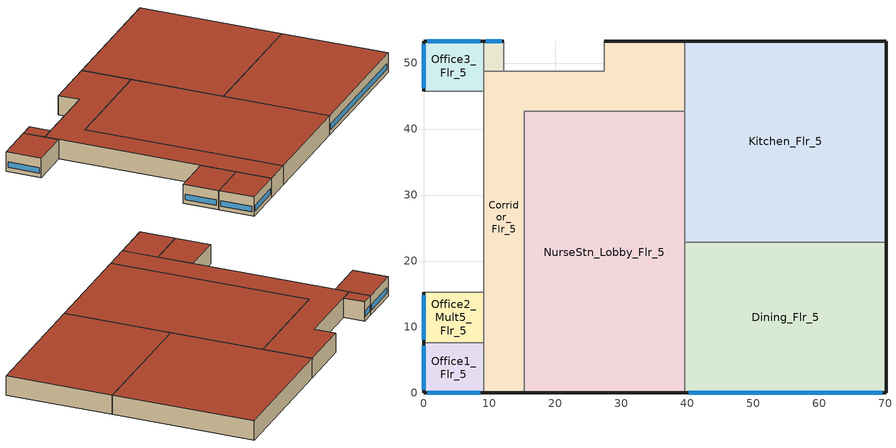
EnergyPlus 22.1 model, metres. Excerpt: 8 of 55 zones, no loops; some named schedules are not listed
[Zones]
Corridor_Flr_5
 floor adiabatic (int_slab_floor): 9.14,0 9.14,48.77 27.43,48.77 27.43,53.34 39.62,53.34 39.62,42.67 15.24,42.67 15.24,0 z17.07
 wall outside (nonres_ext_wall_top): 39.62,53.34 27.43,53.34 / 9.14,0 15.24,0 z17.07:21.34
 wall to NurseStn_Lobby_Flr_5 (int_wall): 15.24,0 15.24,42.67 z17.07:21.34
 wall to NurseStn_Lobby_Flr_5 (Air_Wall): 15.24,42.67 39.62,42.67 z17.07:21.34
 wall adiabatic (int_wall): 27.43,53.34 27.43,48.77 9.14,48.77 9.14,0 z17.07:21.34
 wall to Kitchen_Flr_5 (int_wall): 39.62,42.67 39.62,53.34 z17.07:21.34
 roof outside (nonres_roof): 9.14,0 15.24,0 15.24,42.67 39.62,42.67 39.62,53.34 27.43,53.34 27.43,48.77 9.14,48.77 z21.34
Dining_Flr_5
 floor adiabatic (int_slab_floor): 39.62,0 39.62,22.86 70.1,22.86 70.1,0 z17.07
 wall outside (nonres_ext_wall_top): 39.62,0 70.1,0 70.1,22.86 z17.07:21.34
 wall to Kitchen_Flr_5 (int_wall): 70.1,22.86 39.62,22.86 z17.07:21.34
 wall to NurseStn_Lobby_Flr_5 (int_wall): 39.62,22.86 39.62,0 z17.07:21.34
 window (NonresWindow_U_0.425_SHGC_East_0.249): 40.2,0 69.53,0 z17.99:19.21
 roof outside (nonres_roof): 39.62,0 70.1,0 70.1,22.86 39.62,22.86 z21.34
Kitchen_Flr_5
 floor adiabatic (int_slab_floor): 70.1,53.34 70.1,22.86 39.62,22.86 39.62,53.34 z17.07
 wall outside (nonres_ext_wall_top): 70.1,22.86 70.1,53.34 39.62,53.34 z17.07:21.34
 wall to NurseStn_Lobby_Flr_5 (int_wall): 39.62,42.67 39.62,22.86 z17.07:21.34
 roof outside (nonres_roof): 39.62,53.34 39.62,22.86 70.1,22.86 70.1,53.34 z21.34
NurseStn_Lobby_Flr_5
 floor adiabatic (int_slab_floor): 15.24,0 15.24,42.67 39.62,42.67 39.62,0 z17.07
 wall outside (nonres_ext_wall_top): 15.24,0 39.62,0 z17.07:21.34
 roof outside (nonres_roof): 15.24,0 39.62,0 39.62,42.67 15.24,42.67 z21.34
Office1_Flr_5
 floor adiabatic (int_slab_floor): 9.14,7.62 9.14,0 0,0 0,7.62 z17.07
 wall outside (nonres_ext_wall_top): 0,7.62 0,0 9.14,0 z17.07:21.34
 wall adiabatic (int_wall): 9.14,0 9.14,7.62 0,7.62 z17.07:21.34
 window (NonresWindow_U_0.425_SHGC_East_0.249): 0.55,0 8.6,0 z17.99:19.21
 window (NonresWindow_U_0.425_SHGC_South_0.249): 0,7.16 0,0.46 z17.99:19.21
 roof outside (nonres_roof): 0,7.62 0,0 9.14,0 9.14,7.62 z21.34
Office2_Mult5_Flr_5
 floor adiabatic (int_slab_floor): 9.14,15.24 9.14,7.62 0,7.62 0,15.24 z17.07
 wall outside (nonres_ext_wall_top): 0,15.24 0,7.62 z17.07:21.34
 wall adiabatic (int_wall): 0,7.62 9.14,7.62 9.14,15.24 0,15.24 z17.07:21.34
 window (NonresWindow_U_0.425_SHGC_South_0.249): 0,14.78 0,8.08 z17.99:19.21
 roof outside (nonres_roof): 0,15.24 0,7.62 9.14,7.62 9.14,15.24 z21.34
Office3_Flr_5
 floor adiabatic (int_slab_floor): 9.14,53.34 9.14,45.72 0,45.72 0,53.34 z17.07
 wall outside (nonres_ext_wall_top): 9.14,53.34 0,53.34 0,45.72 z17.07:21.34
 wall adiabatic (int_wall): 0,45.72 9.14,45.72 9.14,53.34 z17.07:21.34
 window (NonresWindow_U_0.425_SHGC_West_0.249): 8.6,53.34 0.55,53.34 z17.99:19.21
 window (NonresWindow_U_0.425_SHGC_South_0.249): 0,52.88 0,46.18 z17.99:19.21
 roof outside (nonres_roof): 0,53.34 0,45.72 9.14,45.72 9.14,53.34 z21.34
Office4_Mult6_Flr_5
 floor adiabatic (int_slab_floor): 12.19,53.34 12.19,48.77 9.14,48.77 9.14,53.34 z17.07
 wall outside (nonres_ext_wall_top): 12.19,53.34 9.14,53.34 z17.07:21.34
 wall adiabatic (int_wall): 9.14,53.34 9.14,48.77 12.19,48.77 12.19,53.34 z17.07:21.34
 window (NonresWindow_U_0.425_SHGC_West_0.249): 11.88,53.34 9.45,53.34 z17.99:19.21
 roof outside (nonres_roof): 9.14,53.34 9.14,48.77 12.19,48.77 12.19,53.34 z21.34
[Building]
Hospital: Loads convergence tolerance value=0.04; Maximum number of warmup days=25; Minimum number of warmup days=6; North axis=-90; Solar distribution=FullInteriorAndExterior; Temperature convergence tolerance value=0.2; Terrain=City
[Site:GroundTemperature:FCfactorMethod]
January ground temperature=18.8; February ground temperature=14.3; March ground temperature=13.6; April ground temperature=13.2; May ground temperature=13.3; June ground temperature=12.6; July ground temperature=15.3; August ground temperature=15.6; September ground temperature=17.7; October ground temperature=19.4; November ground temperature=19.7; December ground temperature=18.5
[Site:Location]
San.Diego-Brown.Field.Muni.AP_CA_USA WMO=722904: Elevation=159; Latitude=32.57; Longitude=-116.98; Time zone=-8
[Site:WaterMainsTemperature]
Annual average outdoor air temperature=16; Calculation method=Correlation; Maximum difference in monthly average outdoor air temperatures=7.1
[SizingPeriod:DesignDay] Barometric pressure=99429; Day of month=21; Daylight saving time indicator=No; Dry bulb temperature range modifier type=DefaultMultipliers; Humidity condition type=WetBulb; Rain indicator=No; Snow indicator=No
Name | Ashrae clear sky optical depth for beam irradiance taub | Ashrae clear sky optical depth for diffuse irradiance taud | Daily dry bulb temperature range | Day type | Maximum dry bulb temperature | Month | Solar model indicator | Wetbulb or dewpoint at maximum dry bulb | Wind direction | Wind speed | Sky clearness
San.Diego-Brown.Field.Muni.AP_CA_USA Ann Clg .4% Condns DB=>MWB | 0.412 | 2.276 | 8.9 | SummerDesignDay | 31.3 | 8 | ASHRAETau | 18.4 | 280 | 4.1
San.Diego-Brown.Field.Muni.AP_CA_USA Ann Htg 99.6% Condns DB |  |  | 0 | WinterDesignDay | 3.8 | 12 | ASHRAEClearSky | 3.8 | 120 | 3 | 0
[Construction]
Air_Wall: Air_Wall_Material
InteriorFurnishings: Std Wood 6inch
NonresWindow_U_0.425_SHGC_East_0.249: Nonres Window Glazing Layer East
NonresWindow_U_0.425_SHGC_South_0.249: Nonres Window Glazing Layer South
NonresWindow_U_0.425_SHGC_West_0.249: Nonres Window Glazing Layer West
int_slab_floor: 100mm Normalweight concrete floor, CP02 CARPET PAD
int_wall: G01 13mm gypsum board, G01 13mm gypsum board
nonres_ext_wall_top: 200mm Normalweight concrete wall, Nonres_Exterior_Wall_Insulation_top, G01 13mm gypsum board
nonres_roof: F13 Built-up roofing, Nonres_Roof_Insulation, F08 Metal surface
[Material]
Name | Conductivity | Density | Roughness | Specific heat | Thickness | Solar absorptance | Thermal absorptance | Visible absorptance
100mm Normalweight concrete floor | 2.31 | 2322 | MediumRough | 832 | 0.1016
200mm Normalweight concrete wall | 2.31 | 2322 | MediumRough | 832 | 0.2032
F08 Metal surface | 45.28 | 7824 | Smooth | 500 | 0.0008
F13 Built-up roofing | 0.16 | 1120 | Rough | 1460 | 0.0095 | 0.45 | 0.75
G01 13mm gypsum board | 0.16 | 800 | Smooth | 1090 | 0.0127 | 0.7 | 0.9 | 0.5
Std Wood 6inch | 0.12 | 540 | MediumSmooth | 1210 | 0.15 | 0.7 | 0.9 | 0.7
[Material:NoMass] Solar absorptance=0.7; Thermal absorptance=0.9
Name | Roughness | Thermal resistance | Visible absorptance
Air_Wall_Material | Rough | 0.207949
CP02 CARPET PAD | VeryRough | 0.21648 | 0.8
Nonres_Exterior_Wall_Insulation_top | MediumSmooth | 0.761607 | 0.7
Nonres_Roof_Insulation | MediumSmooth | 4.31889 | 0.7
[WindowMaterial:SimpleGlazingSystem] Solar heat gain coefficient=0.249; U factor=2.41326; Visible transmittance=0.2739
Nonres Window Glazing Layer East; Nonres Window Glazing Layer South; Nonres Window Glazing Layer West
[Daylighting:Controls] Availability schedule=DaylightAvailSch; Daylighting method=SplitFlux; Lighting control type=ContinuousOff; Maximum allowable discomfort glare index=22; Minimum input power fraction for continuous or continuousoff dimming control=0.2; Minimum light output fraction for continuous or continuousoff dimming control=0.2; Number of stepped control steps=3; Probability lighting will be reset when needed in manual stepped control=1
Name | Daylighting reference point name 1 | Fraction of lights controlled by reference point 1 | Illuminance setpoint at reference point 1 | Glare calculation azimuth angle of view direction clockwise from zone y axis | Glare calculation daylighting reference point | Zone or space | Daylighting reference point name 2 | Fraction of lights controlled by reference point 2 | Illuminance setpoint at reference point 2
Dining_Flr_5_DaylCtrl | Dining_Flr_5_DaylRefPt1 | 0.19 | 215 | 0 | Dining_Flr_5_DaylRefPt1 | Dining_Flr_5
Office1_Flr_5_DaylCtrl | Office1_Flr_5_DaylRefPt1 | 0.56 | 377 | 270 | Office1_Flr_5_DaylRefPt1 | Office1_Flr_5 | Office1_Flr_5_DaylRefPt2 | 0.21 | 377
Office2_Mult5_Flr_5_DaylCtrl | Office2_Mult5_Flr_5_DaylRefPt1 | 0.47 | 377 | 0 | Office2_Mult5_Flr_5_DaylRefPt1 | Office2_Mult5_Flr_5
Office3_Flr_5_DaylCtrl | Office3_Flr_5_DaylRefPt1 | 0.56 | 377 | 0 | Office3_Flr_5_DaylRefPt1 | Office3_Flr_5 | Office3_Flr_5_DaylRefPt2 | 0.21 | 377
Office4_Mult6_Flr_5_DaylCtrl | Office4_Mult6_Flr_5_DaylRefPt1 | 0.94 | 377 | 0 | Office4_Mult6_Flr_5_DaylRefPt1 | Office4_Mult6_Flr_5
[ElectricEquipment] Design level calculation method=EquipmentLevel; Fraction latent=0; Fraction lost=0
Name | Design level | End use subcategory | Fraction radiant | Schedule | Zone or zonelist or space or spacelist
Dining_Flr_5_MiscPlug_Equip | 7497.28 | MiscPlug | 0.5 | BLDG_EQUIP_EXTD_SCH | Dining_Flr_5
Kitchen_Flr_5_MiscPlug_Equip | 74972.8 | Cooking | 0.5 | BLDG_EQUIP_EXTD_SCH | Kitchen_Flr_5
Kitchen_Flr_5_Reach-in-Freezer | 555 | ReachInFreezer | 0.25 | Always_on | Kitchen_Flr_5
Kitchen_Flr_5_Reach-in-Refrigerator | 470 | ReachInRefrigerator | 0.25 | Always_on | Kitchen_Flr_5
NurseStn_Lobby_Flr_5_MiscPlug_Equip | 11643.4 | MiscPlug | 0.5 | BLDG_EQUIP_SCH | NurseStn_Lobby_Flr_5
Office1_Flr_5_MiscPlug_Equip | 749.9243 | MiscPlug | 0.5 | BLDG_EQUIP_SCH | Office1_Flr_5
Office2_Mult5_Flr_5_MiscPlug_Equip | 749.7275 | MiscPlug | 0.5 | BLDG_EQUIP_SCH | Office2_Mult5_Flr_5
Office3_Flr_5_MiscPlug_Equip | 749.7275 | MiscPlug | 0.5 | BLDG_EQUIP_SCH | Office3_Flr_5
Office4_Mult6_Flr_5_MiscPlug_Equip | 149.9455 | MiscPlug | 0.5 | BLDG_EQUIP_SCH | Office4_Mult6_Flr_5
[Exterior:FuelEquipment] Fuel use type=Electricity
Name | Design level | End use subcategory | Schedule
Elevator_Lift_Running | 399011 | ElevatorLift | elevator_running_sch
Elevator_Lift_Standby | 12800 | ElevatorLift | elevator_standby_sch
Elevators_Lights_Fan | 501 | ElevatorLightsFan | ELEV_LIGHT_FAN_SCH_ADD_DF
[Exterior:Lights]
Exterior_Lights: Control option=AstronomicalClock; Design level=10551.7; End use subcategory=General; Schedule=Exterior_Lgt_ALWAYS_ON
[GasEquipment]
Kitchen_Flr_5_MiscPlugGas_Equip: Design level=149946; Design level calculation method=EquipmentLevel; End use subcategory=Cooking; Fraction latent=0; Fraction lost=0; Fraction radiant=0.5; Schedule=BLDG_EQUIP_EXTD_SCH; Zone or zonelist or space or spacelist=Kitchen_Flr_5
[InternalMass] Construction=InteriorFurnishings
Name | Zone or zonelist | Surface area
Corridor_Flr_5_InternalMass_1 | Corridor_Flr_5 | 1003.35
Dining_Flr_5_InternalMass_1 | Dining_Flr_5 | 1393.55
Kitchen_Flr_5_InternalMass_1 | Kitchen_Flr_5 | 1858.06
NurseStn_Lobby_Flr_5_InternalMass_1 | NurseStn_Lobby_Flr_5 | 2081.03
Office1_Flr_5_InternalMass_1 | Office1_Flr_5 | 139.3911
Office2_Mult5_Flr_5_InternalMass_1 | Office2_Mult5_Flr_5 | 139.3546
Office3_Flr_5_InternalMass_1 | Office3_Flr_5 | 139.3546
Office4_Mult6_Flr_5_InternalMass_1 | Office4_Mult6_Flr_5 | 27.8709
[Lights] Design level calculation method=Watts/Area; End use subcategory=LightsWired; Fraction radiant=0.7; Fraction replaceable=1; Fraction visible=0.2; Return air fraction=0; Return air fraction calculated from plenum temperature=No
Name | Schedule | Watts per floor area | Zone or zonelist or space or spacelist
Corridor_Flr_5_Lights | ltg_sch4_corridor | 7.43823 | Corridor_Flr_5
Dining_Flr_5_Lights | ltg_sch14_dining | 4.30556 | Dining_Flr_5
Kitchen_Flr_5_Lights | ltg_sch15_kitchen | 11.73265 | Kitchen_Flr_5
NurseStn_Lobby_Flr_5_Lights | ltg_sch9_nursestn_lobby2 | 10.46251 | NurseStn_Lobby_Flr_5
Office1_Flr_5_Lights | ltg_sch_office1_flr_5 | 7.75539 | Office1_Flr_5
Office2_Mult5_Flr_5_Lights | ltg_sch1_office | 7.96529 | Office2_Mult5_Flr_5
Office3_Flr_5_Lights | ltg_sch1_office | 7.96529 | Office3_Flr_5
Office4_Mult6_Flr_5_Lights | ltg_sch1_office | 7.96529 | Office4_Mult6_Flr_5
[People] Activity level schedule=ACTIVITY_SCH; Air velocity schedule=AIR_VELO_SCH; Clothing insulation calculation method=ClothingInsulationSchedule; Clothing insulation schedule=CLOTHING_SCH; Enable ashrae 55 comfort warnings=No; Fraction radiant=0.3; Mean radiant temperature calculation type=ZoneAveraged; Number of people calculation method=People; Sensible heat fraction=Autocalculate; Thermal comfort model 1 type=Fanger; Work efficiency schedule=WORK_EFF_SCH
Name | Number of people | Number of people schedule | Zone or zonelist or space or spacelist
Corridor_Flr_5 | 5.3981 | BLDG_OCC_EXTD_SCH | Corridor_Flr_5
Dining_Flr_5 | 74.9725 | BLDG_OCC_EXTD_SCH | Dining_Flr_5
Kitchen_Flr_5 | 49.9818 | BLDG_OCC_EXTD_SCH | Kitchen_Flr_5
NurseStn_Lobby_Flr_5 | 14.9279 | BLDG_OCC_SCH | NurseStn_Lobby_Flr_5
Office1_Flr_5 | 5.2498 | BLDG_OCC_SCH | Office1_Flr_5
Office2_Mult5_Flr_5 | 5.2483 | BLDG_OCC_SCH | Office2_Mult5_Flr_5
Office3_Flr_5 | 5.2483 | BLDG_OCC_SCH | Office3_Flr_5
Office4_Mult6_Flr_5 | 1.05 | BLDG_OCC_SCH | Office4_Mult6_Flr_5
[Zone] Ceiling height=4.2683; Floor area=Autocalculate; Part of total floor area=Yes; Type=1
Name | Multiplier | Volume
Corridor_Flr_5 | 1 | 2141.32
Dining_Flr_5 | 1 | 2974.04
Kitchen_Flr_5 | 1 | 3965.37
NurseStn_Lobby_Flr_5 | 1 | 4441.23
Office1_Flr_5 | 1 | 297.5
Office2_Mult5_Flr_5 | 5 | 297.41
Office3_Flr_5 | 1 | 297.41
Office4_Mult6_Flr_5 | 6 | 59.5
[ZoneInfiltration:DesignFlowRate] Constant term coefficient=0; Design flow rate calculation method=Flow/ExteriorWallArea; Flow rate per exterior surface area=0.000256308; Schedule=INFIL_SCH_PNNL; Temperature term coefficient=0; Velocity squared term coefficient=0; Velocity term coefficient=0.224
Name | Zone or zonelist or space or spacelist
Corridor_Flr_5_Infiltration | Corridor_Flr_5
Dining_Flr_5_Infiltration | Dining_Flr_5
Kitchen_Flr_5_Infiltration | Kitchen_Flr_5
NurseStn_Lobby_Flr_5_Infiltration | NurseStn_Lobby_Flr_5
Office1_Flr_5_Infiltration | Office1_Flr_5
Office2_Mult5_Flr_5_Infiltration | Office2_Mult5_Flr_5
Office3_Flr_5_Infiltration | Office3_Flr_5
Office4_Mult6_Flr_5_Infiltration | Office4_Mult6_Flr_5
[Schedule:Compact]
ACTIVITY_SCH: Through: 12/31, For: AllDays, Until: 24:00, 120
AIR_VELO_SCH: Through: 12/31, For: AllDays, Until: 24:00, 0.2
ALWAYS_ON; Exterior_Lgt_ALWAYS_ON: Through: 12/31, For: AllDays, Until: 24:00, 1
BLDG_EQUIP_EXTD_SCH: Through: 12/31, For: Weekdays, Until: 07:00, 0.4, Until: 08:00, 0.7, Until: 16:00, 0.9, Until: 23:00, 0.6, Until: 24:00, 0.4, For: SummerDesignDay, Until: 24:00, 1, For: WinterDesignDay, Until: 24:00, 0, For: Saturday, Until: 07:00, 0.4, Until: 08:00, 0.5, Until: 18:00, 0.65, Until: 24:00, 0.4, For: Sunday Holidays AllOtherDays, Until: 08:00, 0.4, Until: 16:00, 0.6, Until: 24:00, 0.4
BLDG_EQUIP_SCH: Through: 12/31, For: Weekdays, Until: 07:00, 0.349268, Until: 08:00, 0.681801, Until: 16:00, 0.876602, Until: 22:00, 0.584401, Until: 23:00, 0.523902, Until: 24:00, 0.349268, For: SummerDesignDay, Until: 24:00, 1, For: WinterDesignDay, Until: 24:00, 0, For: Saturday, Until: 07:00, 0.349268, Until: 08:00, 0.487001, Until: 18:00, 0.633101, Until: 24:00, 0.349268, For: Sunday Holidays AllOtherDays, Until: 08:00, 0.261951, Until: 16:00, 0.349268, Until: 24:00, 0.261951
BLDG_OCC_EXTD_SCH: Through: 12/31, For: Weekdays, Until: 07:00, 0.4, Until: 08:00, 0.5, Until: 09:00, 0.6, Until: 17:00, 0.8, Until: 18:00, 0.6, Until: 20:00, 0.5, Until: 24:00, 0.4, For: SummerDesignDay, Until: 24:00, 1, For: WinterDesignDay, Until: 24:00, 0, For: Saturday, Until: 07:00, 0.4, Until: 08:00, 0.5, Until: 17:00, 0.6, Until: 19:00, 0.5, Until: 24:00, 0.4, For: Sunday Holidays AllOtherDays, Until: 08:00, 0.4, Until: 16:00, 0.6, Until: 24:00, 0.4
CLOTHING_SCH: Through: 04/30, For: AllDays, Until: 24:00, 1, Through: 09/30, For: AllDays, Until: 24:00, 0.5, Through: 12/31, For: AllDays, Until: 24:00, 1
DaylightAvailSch: Through: 12/31, For: SummerDesignDay WinterDesignDay, Until: 24:00, 0, For: AllOtherDays, Until: 24:00, 1
ELEV_LIGHT_FAN_SCH_ADD_DF: Through: 12/31, For: SummerDesignDay, Until: 24:00, 1, For: WinterDesignDay, Until: 24:00, 0.2, For: Weekdays, Until: 07:00, 0.2, Until: 08:00, 0.5, Until: 09:00, 1, Until: 10:00, 1, Until: 11:00, 1, Until: 12:00, 1, Until: 13:00, 1, Until: 14:00, 1, Until: 15:00, 1, Until: 16:00, 1, Until: 17:00, 1, Until: 18:00, 1, Until: 19:00, 0.52, Until: 20:00, 0.52, Until: 21:00, 0.52, Until: 22:00, 0.28, Until: 24:00, 0.2, For: Saturday, Until: 07:00, 0.2, Until: 08:00, 0.4, Until: 09:00, 0.46, Until: 10:00, 0.7, Until: 11:00, 0.7, Until: 12:00, 0.7, Until: 13:00, 0.51, Until: 14:00, 0.51, Until: 15:00, 0.51, Until: 16:00, 0.51, Until: 17:00, 0.51, Until: 18:00, 0.25, Until: 24:00, 0.2, For: AllOtherDays, Until: 08:00, 0.2, Until: 16:00, 0.4, Until: 24:00, 0.2
WORK_EFF_SCH: Through: 12/31, For: AllDays, Until: 24:00, 0
elevator_running_sch: Through: 12/31, For: SummerDesignDay, Until: 24:00, 0.13681, For: WinterDesignDay, Until: 24:00, 0.02513, For: Weekdays, Until: 01:00, 0.02513, Until: 02:00, 0.02513, Until: 03:00, 0.02513, Until: 04:00, 0.02513, Until: 05:00, 0.02513, Until: 06:00, 0.02513, Until: 07:00, 0.0603, Until: 08:00, 0.13681, Until: 09:00, 0.13681, Until: 10:00, 0.0603, Until: 11:00, 0.0603, Until: 12:00, 0.13681, Until: 13:00, 0.0603, Until: 14:00, 0.0603, Until: 15:00, 0.0603, Until: 16:00, 0.0603, Until: 17:00, 0.13681, Until: 18:00, 0.13681, Until: 19:00, 0.13681, Until: 20:00, 0.0603, Until: 21:00, 0.02513, Until: 22:00, 0.02513, Until: 23:00, 0.02513, Until: 24:00, 0.02513, For: Saturday, Until: 01:00, 0.02513, Until: 02:00, 0.02513, Until: 03:00, 0.02513, Until: 04:00, 0.02513, Until: 05:00, 0.02513, Until: 06:00, 0.02513, Until: 07:00, 0.0603, Until: 08:00, 0.13681, Until: 09:00, 0.13681, Until: 10:00, 0.0603, Until: 11:00, 0.0603, Until: 12:00, 0.13681, Until: 13:00, 0.0603, Until: 14:00, 0.0603, Until: 15:00, 0.0603, Until: 16:00, 0.0603, Until: 17:00, 0.13681, Until: 18:00, 0.13681, Until: 19:00, 0.13681, Until: 20:00, 0.0603, Until: 21:00, 0.02513, Until: 22:00, 0.02513, Until: 23:00, 0.02513, Until: 24:00, 0.02513, For: Sunday Holidays AllOtherDays, Until: 01:00, 0.02513, Until: 02:00, 0.02513, Until: 03:00, 0.02513, Until: 04:00, 0.02513, Until: 05:00, 0.02513, Until: 06:00, 0.02513, Until: 07:00, 0.0603, Until: 08:00, 0.13681, Until: 09:00, 0.13681, Until: 10:00, 0.0603, Until: 11:00, 0.0603, Until: 12:00, 0.13681, Until: 13:00, 0.0603, Until: 14:00, 0.0603, Until: 15:00, 0.0603, Until: 16:00, 0.0603, Until: 17:00, 0.13681, Until: 18:00, 0.13681, Until: 19:00, 0.13681, Until: 20:00, 0.0603, Until: 21:00, 0.02513, Until: 22:00, 0.02513, Until: 23:00, 0.02513, Until: 24:00, 0.02513
elevator_standby_sch: Through: 12/31, For: SummerDesignDay, Until: 24:00, 0.95, For: WinterDesignDay, Until: 24:00, 0.72775, For: Weekdays, Until: 01:00, 0.95, Until: 02:00, 0.95, Until: 03:00, 0.95, Until: 04:00, 0.95, Until: 05:00, 0.95, Until: 06:00, 0.95, Until: 07:00, 0.88, Until: 08:00, 0.72775, Until: 09:00, 0.72775, Until: 10:00, 0.88, Until: 11:00, 0.88, Until: 12:00, 0.72775, Until: 13:00, 0.88, Until: 14:00, 0.88, Until: 15:00, 0.88, Until: 16:00, 0.88, Until: 17:00, 0.72775, Until: 18:00, 0.72775, Until: 19:00, 0.72775, Until: 20:00, 0.88, Until: 21:00, 0.95, Until: 22:00, 0.95, Until: 23:00, 0.95, Until: 24:00, 0.95, For: Saturday, Until: 01:00, 0.95, Until: 02:00, 0.95, Until: 03:00, 0.95, Until: 04:00, 0.95, Until: 05:00, 0.95, Until: 06:00, 0.95, Until: 07:00, 0.88, Until: 08:00, 0.72775, Until: 09:00, 0.72775, Until: 10:00, 0.88, Until: 11:00, 0.88, Until: 12:00, 0.72775, Until: 13:00, 0.88, Until: 14:00, 0.88, Until: 15:00, 0.88, Until: 16:00, 0.88, Until: 17:00, 0.72775, Until: 18:00, 0.72775, Until: 19:00, 0.72775, Until: 20:00, 0.88, Until: 21:00, 0.95, Until: 22:00, 0.95, Until: 23:00, 0.95, Until: 24:00, 0.95, For: Sunday Holidays AllOtherDays, Until: 01:00, 0.95, Until: 02:00, 0.95, Until: 03:00, 0.95, Until: 04:00, 0.95, Until: 05:00, 0.95, Until: 06:00, 0.95, Until: 07:00, 0.88, Until: 08:00, 0.72775, Until: 09:00, 0.72775, Until: 10:00, 0.88, Until: 11:00, 0.88, Until: 12:00, 0.72775, Until: 13:00, 0.88, Until: 14:00, 0.88, Until: 15:00, 0.88, Until: 16:00, 0.88, Until: 17:00, 0.72775, Until: 18:00, 0.72775, Until: 19:00, 0.72775, Until: 20:00, 0.88, Until: 21:00, 0.95, Until: 22:00, 0.95, Until: 23:00, 0.95, Until: 24:00, 0.95
ltg_sch1_office: Through: 12/31, For: SummerDesignDay, Until: 24:00, 1, For: WinterDesignDay, Until: 24:00, 0, For: Weekdays, Until: 7:00, 0.0625, Until: 8:00, 0.3125, Until: 16:00, 0.5625, Until: 23:00, 0.1875, Until: 24:00, 0.0625, For: Saturday, Until: 7:00, 0.0625, Until: 8:00, 0.125, Until: 18:00, 0.25, Until: 24:00, 0.0625, For: AllOtherDays, Until: 8:00, 0.03125, Until: 16:00, 0.0625, Until: 24:00, 0.03125
ltg_sch4_corridor: Through: 12/31, For: SummerDesignDay, Until: 24:00, 1, For: WinterDesignDay, Until: 24:00, 0, For: Weekdays, Until: 8:00, 0.46767, Until: 16:00, 0.84181, Until: 24:00, 0.46767, For: Saturday, Until: 8:00, 0.46767, Until: 18:00, 0.74828, Until: 24:00, 0.46767, For: AllOtherDays, Until: 8:00, 0.46767, Until: 16:00, 0.65474, Until: 24:00, 0.46767
ltg_sch9_nursestn_lobby2: Through: 12/31, For: SummerDesignDay, Until: 24:00, 1, For: WinterDesignDay, Until: 24:00, 0, For: Weekdays, Until: 8:00, 0.425, Until: 16:00, 0.765, Until: 24:00, 0.425, For: Saturday, Until: 8:00, 0.425, Until: 18:00, 0.68, Until: 24:00, 0.425, For: AllOtherDays, Until: 8:00, 0.425, Until: 16:00, 0.595, Until: 24:00, 0.425
ltg_sch14_dining; ltg_sch15_kitchen: Through: 12/31, For: SummerDesignDay, Until: 24:00, 1, For: WinterDesignDay, Until: 24:00, 0, For: Weekdays, Until: 8:00, 0.5, Until: 16:00, 0.9, Until: 24:00, 0.5, For: Saturday, Until: 8:00, 0.5, Until: 18:00, 0.8, Until: 24:00, 0.5, For: AllOtherDays, Until: 8:00, 0.5, Until: 16:00, 0.7, Until: 24:00, 0.5
ltg_sch_office1_flr_5: Through: 12/31, For: SummerDesignDay, Until: 24:00, 1, For: WinterDesignDay, Until: 24:00, 0, For: Weekdays, Until: 7:00, 0.06813, Until: 8:00, 0.34063, Until: 16:00, 0.61313, Until: 23:00, 0.20438, Until: 24:00, 0.06813, For: Saturday, Until: 7:00, 0.06813, Until: 8:00, 0.13625, Until: 18:00, 0.2725, Until: 24:00, 0.06813, For: AllOtherDays, Until: 8:00, 0.03406, Until: 16:00, 0.06813, Until: 24:00, 0.03406
